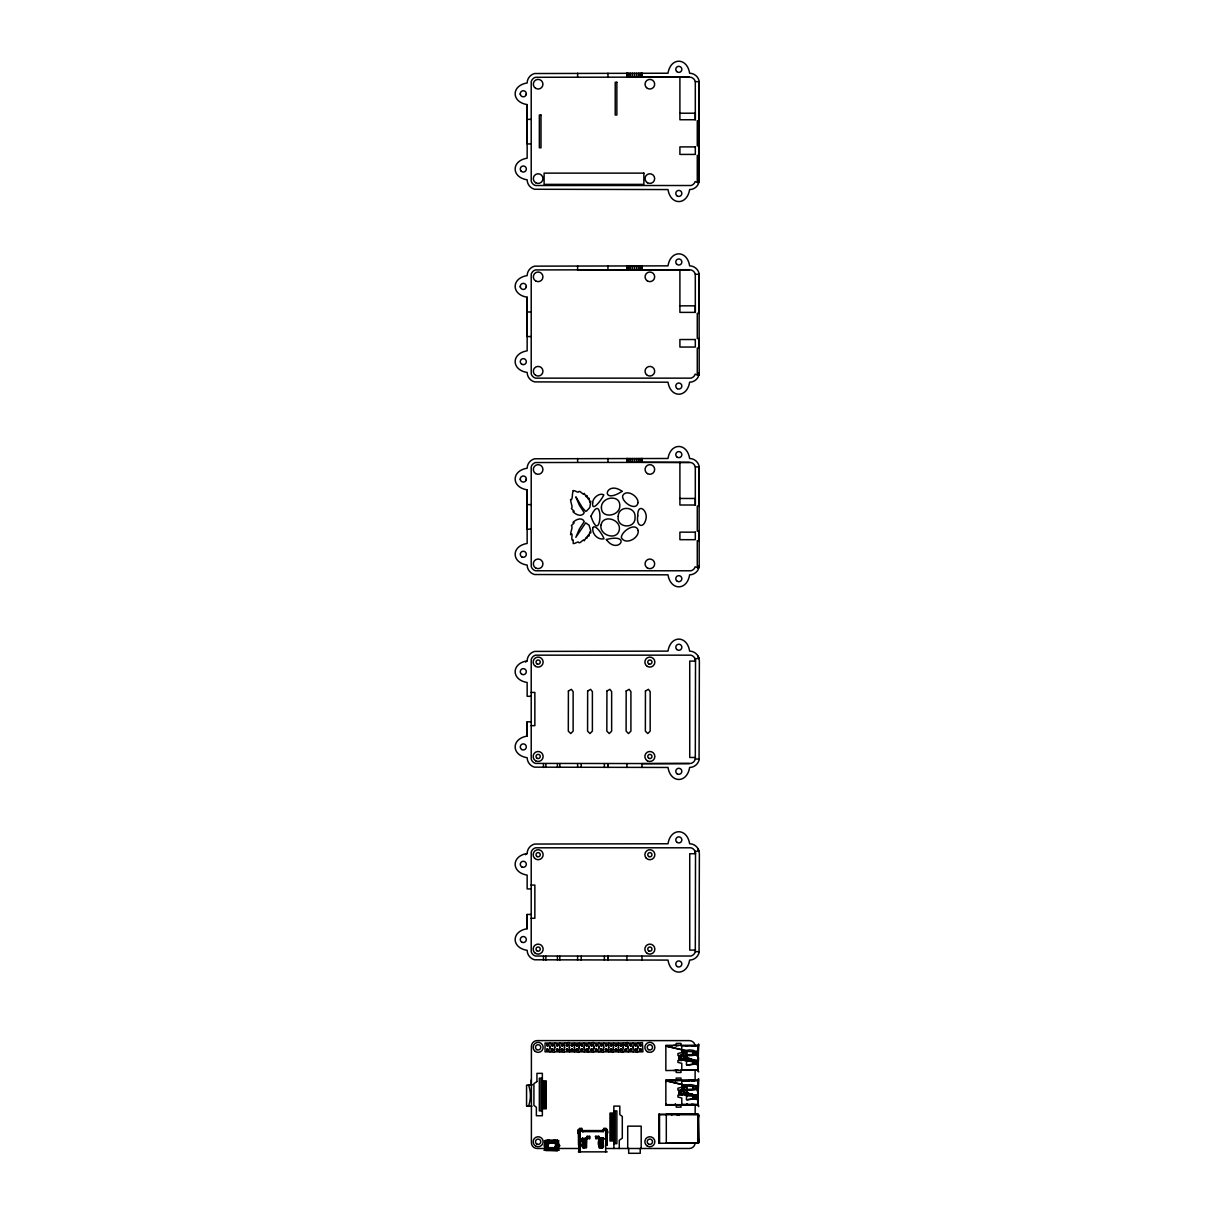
<?xml version="1.0" encoding="UTF-8"?>
<svg xmlns="http://www.w3.org/2000/svg" width="1214" height="1214" viewBox="0 0 1214 1214"><rect width="100%" height="100%" fill="white"/><g stroke="black" fill="none" stroke-linecap="round" stroke-linejoin="round"><path stroke-width="1.5" d="M532.521 1084.77L526.557 1085.179L526.557 1105.908L528.469 1106.242A30.851 30.851 0 0 0 528.469 1084.77M698.05 848.738L699.37 853.488L699.067 952.671A10.046 10.046 0 0 1 691.95 959.788L689.628 960.092C687.094 976.086 670.538 976.086 668.004 960.092L534.57 959.788A10.046 10.046 0 0 1 527.468 952.671L527.149 950.35C511.17 947.815 511.17 931.275 527.149 928.725L527.149 914.446L531.004 914.446M698.05 656.106L699.37 660.856L699.067 760.04A10.046 10.046 0 0 1 691.95 767.157L689.628 767.46C687.094 783.455 670.538 783.455 668.004 767.46L534.57 767.157A10.046 10.046 0 0 1 527.468 760.04L527.149 757.718C511.17 755.184 511.17 738.643 527.149 736.094L527.149 721.814L531.004 721.814M527.149 489.849L527.149 543.462C511.17 546.012 511.17 562.552 527.149 565.087L527.468 567.424A10.046 10.046 0 0 0 534.57 574.526L668.004 574.829C670.538 590.823 687.094 590.823 689.628 574.829L691.95 574.526A10.046 10.046 0 0 0 698.05 569.836L699.203 566.346L699.067 465.903A10.046 10.046 0 0 0 691.95 458.786L689.628 458.482C687.094 442.488 670.538 442.488 668.004 458.482L534.57 458.786A10.046 10.046 0 0 0 527.468 465.903L527.149 468.225C511.17 470.759 511.17 487.3 527.149 489.849L527.149 529.183L531.004 529.183M527.149 297.218L527.149 350.831C511.17 353.38 511.17 369.921 527.149 372.455L527.468 374.792A10.046 10.046 0 0 0 534.57 381.894L668.004 382.198C670.538 398.192 687.094 398.192 689.628 382.198L691.95 381.894A10.046 10.046 0 0 0 698.05 377.205L699.203 373.73L699.067 273.271A10.046 10.046 0 0 0 691.95 266.154L689.628 265.851C687.094 249.856 670.538 249.856 668.004 265.851L534.57 266.154A10.046 10.046 0 0 0 527.468 273.271L527.149 275.593C511.17 278.127 511.17 294.683 527.149 297.218L527.149 336.551L531.004 336.551M527.149 104.586L527.149 158.199C511.17 160.749 511.17 177.29 527.149 179.824L527.468 182.161A10.046 10.046 0 0 0 534.57 189.263L668.004 189.566C670.538 205.561 687.094 205.561 689.628 189.566L691.95 189.263A10.046 10.046 0 0 0 698.05 184.574L699.203 181.098L699.067 80.64A10.046 10.046 0 0 0 691.95 73.523L689.628 73.219C687.094 57.24 670.538 57.225 668.004 73.219L534.57 73.523A10.046 10.046 0 0 0 527.468 80.64L527.149 82.962C511.17 85.496 511.17 102.052 527.149 104.586L527.149 143.92L531.004 143.92M547.195 1142.647C553.205 1141.995 555.815 1140.174 555.542 1145.014L555.117 1147.458M558.865 1144.347L558.243 1140.72L558.288 1144.574M579.412 1138.368L579.412 1136.441L579.564 1151.858L579.306 1129.612L579.67 1151.858L579.882 1136.441M600.353 1147.427C594.344 1143.467 603.616 1129.46 600.884 1146.092C604.724 1144.104 601.871 1127.988 603.495 1146.744M626.788 960.092L627.001 956.237M626.788 767.46L627.001 763.606M642.115 960.092L641.887 956.237M642.115 767.46L641.887 763.606M679.901 462.337L679.901 505.009L695.303 505.009L695.303 466.904A6.161 6.161 0 0 0 690.948 462.534L641.857 462.306L641.857 458.482M679.901 269.705L679.901 312.377L695.303 312.377L695.303 274.273A6.161 6.161 0 0 0 690.948 269.918L577.621 269.705L577.621 265.851M679.901 77.074L679.901 119.746L695.303 119.746L695.303 81.641A6.161 6.161 0 0 0 690.948 77.286L641.857 77.059L641.857 73.219M699.067 182.161L699.203 81.641L695.303 81.641M548.197 1147.503L547.074 1142.647L545.481 1140.72L546.558 1148.55L555.056 1147.655L556.543 1148.626L557.302 1147.442L556.892 1148.186M557.423 1140.143L558.273 1143.027L552.431 1142.844L553.963 1142.101M558.273 1142.01L558.273 1140.72L556.983 1140.72M557.226 1141.737L558.167 1140.765L558.167 1143.027L558.288 1140.72L558.288 1142.526M603.388 1131.433L603.57 1129.612L603.722 1130.568L581.809 1130.568C582.538 1127.487 581.187 1134.043 584.162 1131.63L603.191 1131.63L603.388 1129.612L607.243 1129.612L607.243 1145.06L606.378 1145.136M659.46 1114.179L659.414 1143.3L659.308 1114.179M686.896 1058.426L696.138 1060.839L686.987 1057.485L683.968 1057.849L696.29 1060.854L696.866 1063.919L686.593 1065.133L693.847 1064.041L693.422 1061.461M693.422 1051.84L693.422 1054.435M686.896 1093.101L686.896 1092.145L683.952 1092.57L696.29 1095.529L696.866 1098.594L686.593 1099.808L693.847 1098.716L693.892 1096.166L693.209 1098.746C697.322 1100.886 695.592 1092.888 695.713 1098.609M693.315 1086.5L694.165 1086.545L693.3 1086.5L693.27 1089.11L693.209 1086.5L693.209 1089.11L694.256 1089.049M698.111 1143.118L666.304 1142.996L698.46 1143.148L698.247 1114.209L698.596 1142.86L697.853 1134.802M697.989 1057.91L698.004 1049.761L698.004 1066.135L698.596 1057.91M698.004 1100.81L698.596 1078.639L698.02 1079.929M603.404 1130.568L603.692 1129.612L603.555 1130.568M695.713 1054.313C695.592 1048.577 697.322 1056.59 693.209 1054.435L693.209 1051.825L693.27 1054.435L686.517 1054.845L687.276 1057.728L686.699 1055.527L679.294 1056.787L679.142 1058.942L686.729 1061.127L696.001 1061.597L696.001 1063.919L693.209 1064.071L693.68 1061.476M693.361 1061.461L693.27 1064.071L694.256 1064.01M693.315 1096.136C695.546 1095.954 691.024 1096.303 693.27 1098.746L694.256 1098.685M697.989 1053.843L698.02 1049.761M697.989 1088.503L698.02 1084.436M550.853 1142.723L551.277 1141.888L556.513 1142.283M686.775 1085.407L686.729 1089.444L679.294 1091.462L679.157 1093.677L686.729 1095.802L696.001 1096.272M698.004 1070.581L698.596 1071.932L698.065 1070.004L665.849 1070.566L665.849 1045.33L698.596 1045.254M698.596 1079.929L665.849 1080.005L665.849 1105.241L698.445 1104.907L698.596 1106.607L698.004 1104.664L681.782 1104.664L681.782 1098.017L677.928 1097.046L677.928 1095.134L681.782 1095.134L683.998 1092.797M550.868 1142.222L552.431 1142.556M698.596 1142.374L698.596 1115.044L697.853 1122.677M607.243 1136.258L606.272 1133.846L607.243 1133.77C609.58 1131.524 605.073 1128.838 607.243 1129.733L606.272 1129.794L607.243 1129.779M557.727 1141.782L557.605 1140.72L558.152 1144.165L557.803 1140.72L556.892 1147.367M607.137 1129.506L606.181 1130.113L607.137 1129.506L607.137 1133.709L606.272 1133.77L607.137 1133.724M697.944 1057.91L698.596 1043.964L697.944 1070.566M607.137 1133.072L607.228 1130.386L607.137 1133.648L606.272 1133.633L607.243 1133.572L606.272 1133.527M556.695 1141.6L556.725 1140.72L556.695 1141.661M578.441 1133.497L578.441 1129.506L582.204 1129.612M584.814 1144.559L584.89 1143.664L583.357 1143.664L583.555 1146.092L584.708 1146.092C585.512 1146.274 584.359 1141.721 583.464 1144.923L584.814 1144.559L583.433 1144.635M602.159 1144.559L602.22 1143.664L600.702 1143.664C601.067 1148.656 600.581 1142.086 600.793 1144.923C601.856 1145.363 601.006 1141.615 602.038 1146.092L602.569 1139.066M686.365 1089.777C668.489 1096.242 688.657 1085.953 687.276 1092.403L686.654 1089.459L696.001 1088.973L696.001 1086.651L695.713 1088.988M602.205 1143.846L600.718 1143.846M666.304 1114.634L698.551 1114.68L697.929 1115.772M695.243 1069.989L691.57 1070.126M687.261 1103.966C683.664 1105.165 702.527 1105.286 691.616 1104.224M554.495 1148.156L556.892 1147.852M698.429 1117.259L698.596 1114.68M603.267 1131.615L603.419 1129.688M555.147 1142.071L555.344 1140.143M545.435 1149.779L557.803 1150.371M584.89 1143.664L584.784 1144.923L585.77 1138.277L586.195 1146.456L585.224 1147.427M585.224 1139.066L584.845 1144.286M602.129 1144.923L600.793 1144.923L600.702 1143.664M583.691 1146.562L584.556 1146.835L583.691 1147.867L582.052 1146.562L582.477 1138.277L583.388 1144.104L584.875 1143.77L583.388 1144.013M599.382 1146.456L599.397 1138.717L600.262 1138.474M545.617 1143.027L545.678 1140.72L546.528 1140.978M679.294 1059.109L680.872 1058.714L680.872 1057.182L679.339 1056.787L686.775 1050.732M679.294 1093.768L679.157 1091.735L680.872 1091.856L680.872 1093.389L679.157 1093.677M698.596 1140.219L697.929 1141.706M582.052 1138.762L586.195 1138.762L581.309 1138.702M551.308 1150.144L557.636 1150.113M556.255 1144.772C567.302 1146.198 548.986 1146.911 558.865 1147.078L558.288 1144.195L558.865 1146.927M697.944 1105.241L698.445 1080.339M526.239 94.555A3.035 3.035 0 0 0 522.521 90.838A3.035 3.035 0 0 0 521.155 95.921A3.035 3.035 0 0 0 526.239 94.555L526.33 93.766M526.239 287.187A3.035 3.035 0 0 0 522.521 283.469A3.035 3.035 0 0 0 521.155 288.553A3.035 3.035 0 0 0 526.239 287.187L526.33 286.398M526.239 479.818A3.035 3.035 0 0 0 522.521 476.1A3.035 3.035 0 0 0 521.155 481.184A3.035 3.035 0 0 0 526.239 479.818L526.33 479.029M531.004 696.29L527.149 696.29L527.149 682.48C511.17 679.931 511.17 663.39 527.149 660.856L527.468 658.534A10.046 10.046 0 0 1 534.57 651.417L668.004 651.114C670.538 635.119 687.094 635.119 689.628 651.114L691.95 651.417A10.046 10.046 0 0 1 699.067 658.534M531.004 888.921L527.149 888.921L527.149 875.112C511.17 872.562 511.17 856.022 527.149 853.488L527.468 851.151A10.046 10.046 0 0 1 534.57 844.049L668.004 843.745C670.538 827.751 687.094 827.751 689.628 843.745L691.95 844.049A10.046 10.046 0 0 1 699.067 851.151M699.067 374.792L699.203 373.244L697.276 373.244L697.276 348.008L699.203 348.008L699.203 338.569L697.276 338.569L697.276 313.333L699.203 313.333L699.203 274.273L695.303 274.273M699.067 567.424L699.203 565.876L697.276 565.876L697.276 540.64L699.203 540.64L699.203 531.201L697.276 531.201L697.276 505.965L699.203 505.965L699.203 466.904L695.303 466.904M642.115 763.652L690.948 763.409A6.161 6.161 0 0 0 695.303 759.038L695.516 661.099L694.696 658.049M695.516 950.107L689.734 950.107L689.734 853.73L695.516 853.73L695.303 852.167A6.161 6.161 0 0 0 690.948 847.797L535.571 847.797A6.161 6.161 0 0 0 531.216 852.167L531.216 951.67A6.161 6.161 0 0 0 535.571 956.025L690.948 956.025A6.161 6.161 0 0 0 695.303 951.67L695.516 853.73L694.696 850.68M553.963 1140.143L553.963 1142.647L552.431 1141.873L552.431 1142.981C534.13 1142.541 554.51 1142.799 547.817 1140.72C548.015 1140.826 549.107 1140.705 547.286 1142.071L549.305 1142.101L547.514 1142.071M545.951 1147.746L547.074 1140.72M686.38 1064.663L686.775 1060.353M686.38 1099.338L686.775 1095.028M559.32 1150.159L543.948 1150.159L544.995 1149.779M557.803 1140.72L556.209 1142.071L554.707 1142.025L555.875 1142.071L554.98 1141.297M557.226 1142.01L557.469 1140.932M546.391 1148.398L548.167 1147.761M556.209 1142.647L555.542 1145.014L556.892 1145.014L556.209 1140.72M585.269 1138.58L586.817 1138.368L586.483 1147.867M602.918 1138.292C607.41 1139.87 590.672 1137.548 604.269 1138.702M545.981 1147.442L545.617 1140.887L547.074 1142.071M684.438 1057.47L681.782 1060.459L677.928 1060.459L677.928 1062.387L681.782 1063.343L681.782 1069.959M548.091 1045.558L547.423 1044.116L546.922 1045.558L548.091 1045.558L548.091 1044.404L546.922 1044.404L546.922 1045.558L548.091 1045.558L546.922 1045.558M548.091 1050.459L547.423 1049.017L546.922 1050.459C550.139 1050.869 545.784 1047.348 547.089 1050.641L548.349 1049.7L546.922 1049.306L546.922 1050.459L548.091 1050.459L548.091 1049.306M552.977 1045.558L552.309 1044.116L551.824 1045.558L552.977 1045.558L552.977 1044.404L551.824 1044.404L551.824 1045.558L552.977 1045.558L551.824 1045.558M552.977 1050.459L552.309 1049.017L551.824 1050.459C555.177 1050.945 550.761 1047.257 551.991 1050.641L552.977 1049.306L551.824 1049.306L551.824 1050.459L552.78 1050.262M557.863 1045.558L557.211 1044.116L556.71 1045.558L557.863 1045.558L557.863 1044.404L556.71 1044.404L556.71 1045.558L557.863 1045.558L556.71 1045.558M557.863 1050.459L557.696 1049.108L556.437 1049.7L557.378 1050.732L557.863 1049.306L556.437 1049.791L557.545 1050.702L558.137 1049.7L556.71 1049.306L556.71 1050.459L557.863 1050.459L557.954 1049.321M562.765 1045.558L562.097 1044.116L561.612 1045.558L562.765 1045.558L562.765 1044.404L561.612 1044.404L561.612 1045.558L562.765 1045.558L561.612 1045.558M567.651 1045.558L566.984 1044.116L566.498 1045.558L567.651 1045.558L567.651 1044.404L566.498 1044.404L566.498 1045.558L567.651 1045.558L566.498 1045.558M567.651 1050.459L567.742 1049.321L566.468 1049.26L567.166 1050.732L567.651 1049.306L566.498 1049.306L566.665 1050.641L567.924 1049.7L566.498 1049.306L566.498 1050.459L567.469 1050.262M572.553 1045.558L571.885 1044.116L571.399 1045.558L572.553 1045.558L572.553 1044.404L571.399 1044.404L571.399 1045.558L572.553 1045.558L571.399 1045.558M572.553 1050.459L571.885 1049.017L571.399 1050.459C574.601 1050.869 570.261 1047.348 571.551 1050.641L572.826 1049.7L571.399 1049.306L571.399 1050.459L572.553 1050.459L572.553 1049.306M577.439 1045.558L576.771 1044.116L576.286 1045.558L577.439 1045.558L577.439 1044.404L576.286 1044.404L576.286 1045.558L577.439 1045.558L576.286 1045.558M577.439 1050.459L576.771 1049.017L576.286 1050.459C579.639 1050.945 575.224 1047.257 576.453 1050.641L577.439 1049.306L576.286 1049.306L576.286 1050.459L577.439 1050.459L577.439 1049.306M582.341 1045.558L581.673 1044.116L581.172 1045.558L582.341 1045.558L582.341 1044.404L581.172 1044.404L581.172 1045.558L582.341 1045.558L581.172 1045.558M582.341 1050.459L582.417 1049.321L581.142 1049.26L581.84 1050.732L582.341 1049.306L581.172 1049.306L581.339 1050.641L582.599 1049.7L581.172 1049.306L581.172 1050.459L582.143 1050.262M587.227 1045.558L586.559 1044.116L586.074 1045.558L587.227 1045.558L587.227 1044.404L586.074 1044.404L586.074 1045.558L587.227 1045.558L586.074 1045.558M587.227 1050.459L587.06 1049.108L585.801 1049.7L586.741 1050.732L587.227 1049.306L585.785 1049.791L586.893 1050.702L587.5 1049.7L586.074 1049.306L586.074 1050.459L587.227 1050.459L587.318 1049.321M592.113 1045.558L591.461 1044.116L590.96 1045.558L592.113 1045.558L592.113 1044.404L590.96 1044.404L590.96 1045.558L592.113 1045.558L590.96 1045.558M592.113 1050.459L591.946 1049.108L590.687 1049.7L591.628 1050.732L592.113 1049.306L590.672 1049.791L591.795 1050.702L592.386 1049.7L590.96 1049.306L590.96 1050.459L592.113 1050.459L592.204 1049.321M597.015 1045.558L596.347 1044.116L595.862 1045.558L597.015 1045.558L597.015 1044.404L595.862 1044.404L595.862 1045.558L597.015 1045.558L595.862 1045.558M597.015 1050.459L596.347 1049.017L595.862 1050.459C599.063 1050.869 594.723 1047.348 596.028 1050.641L597.288 1049.7L595.862 1049.306L595.862 1050.459L596.818 1050.262M601.901 1045.558L601.234 1044.116L600.748 1045.558L601.901 1045.558L601.901 1044.404L600.748 1044.404L600.748 1045.558L601.901 1045.558L600.748 1045.558M601.901 1050.459L601.234 1049.017L600.748 1050.459C604.102 1050.945 599.686 1047.257 600.915 1050.641L601.901 1049.306L600.748 1049.306L600.748 1050.459L601.901 1050.459L601.901 1049.306M606.803 1045.558L606.135 1044.116L605.649 1045.558L606.803 1045.558L606.803 1044.404L605.649 1044.404L605.649 1045.558L606.803 1045.558L605.649 1045.558M606.803 1050.459L606.636 1049.108L605.376 1049.7L606.302 1050.732L606.803 1049.306L605.361 1049.791L606.469 1050.702L607.061 1049.7L605.649 1049.306L605.649 1050.459L606.803 1050.459L606.894 1049.321M611.689 1045.558L611.021 1044.116L610.536 1045.558L611.689 1045.558L611.689 1044.404L610.536 1044.404L610.536 1045.558L611.689 1045.558L610.536 1045.558M611.689 1050.459L611.78 1049.321L610.49 1049.26L611.203 1050.732L611.689 1049.306L610.536 1049.306L610.703 1050.641L611.962 1049.7L610.536 1049.306L610.536 1050.459L611.492 1050.262M616.591 1045.558L615.923 1044.116L615.422 1045.558L616.591 1045.558L616.591 1044.404L615.422 1044.404L615.422 1045.558L616.591 1045.558L615.422 1045.558M616.591 1050.459L616.409 1049.108L615.149 1049.7L616.09 1050.732L616.591 1049.306L615.149 1049.791L616.257 1050.702L616.849 1049.7L615.422 1049.306L615.422 1050.459L616.591 1050.459L616.666 1049.321M621.477 1045.558L620.809 1044.116L620.324 1045.558L621.477 1045.558L621.477 1044.404L620.324 1044.404L620.324 1045.558L621.477 1045.558L620.324 1045.558M621.477 1050.459L620.809 1049.017L620.324 1050.459C623.526 1050.869 619.186 1047.348 620.491 1050.641L621.75 1049.7L620.324 1049.306L620.324 1050.459L621.477 1050.459L621.477 1049.306M626.363 1045.558L625.696 1044.116L625.21 1045.558L626.363 1045.558L626.363 1044.404L625.21 1044.404L625.21 1045.558L626.363 1045.558L625.21 1045.558M626.363 1050.459L625.696 1049.017L625.21 1050.459C628.564 1050.945 624.148 1047.257 625.377 1050.641L626.363 1049.306L625.21 1049.306L625.21 1050.459L626.181 1050.262M631.265 1045.558L630.597 1044.116L630.112 1045.558L631.265 1045.558L631.265 1044.404L630.112 1044.404L630.112 1045.558L631.265 1045.558L630.112 1045.558M631.265 1050.459L631.098 1049.108L629.838 1049.7L630.764 1050.732L631.265 1049.306L629.823 1049.791L630.931 1050.702L631.538 1049.7L630.112 1049.306L630.112 1050.459L631.265 1050.459L631.356 1049.321M636.151 1045.558L635.483 1044.116L634.998 1045.558L636.151 1045.558L636.151 1044.404L634.998 1044.404L634.998 1045.558L636.151 1045.558L634.998 1045.558M636.151 1050.459L635.984 1049.108L634.725 1049.7L635.666 1050.732L636.151 1049.306L634.71 1049.791L635.832 1050.702L636.424 1049.7L634.998 1049.306L634.998 1050.459L636.151 1050.459L636.242 1049.321M641.053 1045.558L640.385 1044.116L639.899 1045.558L641.053 1045.558L641.053 1044.404L639.899 1044.404L639.899 1045.558L641.053 1045.558L639.899 1045.558M641.053 1050.459L641.144 1049.321L639.854 1049.26L640.552 1050.732L641.053 1049.306L639.899 1049.306L640.051 1050.641L641.311 1049.7L639.899 1049.306L639.899 1050.459L640.855 1050.262M561.779 1049.108L561.338 1050.049C565.299 1050.671 559.335 1048.501 562.765 1050.459L562.355 1049.033M599.139 1138.368L595.679 1138.656L595.679 1136.35M677.594 1114.649L677.275 1115.408L677.989 1114.27L679.309 1115.408M582.083 1138.611L582.841 1138.383M603.419 1146.911L601.886 1147.822L601.886 1138.762M686.168 1045.982L687.549 1046.104M687.261 1081.279C683.755 1080.202 702.542 1079.914 691.616 1081.021M678.171 1070.08L677.23 1070.171M546.042 1140.932L545.056 1140.75C542.491 1144.787 553.296 1143.451 549.866 1142.374L547.742 1145.014L548.045 1147.382L547.742 1145.014L546.391 1145.014M684.438 1092.145L681.782 1095.134L681.782 1090.126L677.928 1090.126L677.928 1088.199L681.782 1087.228C691.783 1079.686 708.369 1091.249 686.775 1090.218L687.185 1092.281L686.396 1089.99L679.279 1091.841M678.793 1142.966L677.791 1142.966M586.058 1138.413L586.817 1138.656L586.817 1136.35L589.898 1136.35L589.898 1138.656L586.438 1138.368M666.304 1114.361L698.111 1114.3L658.959 1114.179L658.959 1143.3L698.596 1142.799M599.246 1138.474L604.208 1138.762M557.863 1142.283L558.045 1141.008M555.162 1140.857L554.995 1141.19M683.998 1058.138L681.782 1060.459L681.782 1055.452L677.928 1055.452L677.928 1053.524L681.782 1052.553C691.783 1044.996 708.369 1056.59 686.775 1055.543L687.185 1057.606L686.396 1055.315L679.294 1056.787L686.729 1054.769L686.38 1051.021L681.782 1052.553L681.782 1045.937L697.913 1046.104L697.913 1069.792L681.782 1069.868M599.094 1147.867L599.974 1146.835L599.094 1146.942M548.091 1044.404L547.893 1045.375M549.957 1043.023L554.844 1043.023L554.358 1052.326L549.957 1051.84L549.957 1043.023L545.056 1043.023L545.056 1051.84L549.957 1051.84M549.957 1046.954L549.957 1047.91M546.922 1050.459L546.922 1049.306M554.844 1043.023L559.745 1043.023L559.745 1051.84L564.146 1052.326L564.631 1043.023L569.047 1042.538L569.518 1051.84L564.631 1051.84M552.977 1049.306L551.824 1049.306M557.863 1044.404L557.681 1045.375M554.844 1047.91L554.844 1046.954M559.745 1043.023L564.631 1043.023M559.745 1046.954L559.745 1047.91M556.71 1050.459L556.71 1049.306M562.765 1044.404L562.568 1045.375M559.745 1051.84L554.844 1051.84M564.631 1046.954L564.631 1047.91M562.765 1049.306C560.215 1048.395 564.996 1050.641 561.612 1050.459L562.097 1049.017L561.323 1049.791L562.431 1050.702M569.518 1043.023L574.419 1043.023L574.419 1051.84L578.835 1052.326L579.306 1043.023L574.419 1043.023M567.742 1049.321L566.498 1049.306M572.553 1044.404L572.355 1045.375M569.518 1047.91L569.518 1046.954M574.419 1046.954L574.419 1047.91M571.399 1050.459L571.399 1049.306M577.439 1044.404L577.242 1045.375M579.306 1043.023L584.207 1043.023L584.207 1051.84L588.608 1052.326L589.094 1043.023L584.207 1043.023M574.419 1051.84L569.518 1051.84M576.286 1050.459L576.286 1049.306M579.306 1047.91L579.306 1046.954M584.207 1046.954L584.207 1047.91M581.172 1050.459L581.172 1049.306M582.417 1049.321L581.369 1049.488M587.227 1044.404L587.03 1045.375M589.094 1043.023L593.509 1042.538L593.995 1047.91L593.509 1052.326L589.094 1051.84M584.207 1051.84L579.306 1051.84M586.074 1050.459L586.074 1049.306M592.113 1044.404L591.931 1045.375M589.094 1047.91L589.094 1046.954M593.995 1043.023L598.881 1043.023L598.881 1051.84L603.297 1052.326L603.768 1043.023L598.881 1043.023M590.96 1050.459L590.96 1049.306M593.995 1047.91L593.995 1046.954M598.881 1046.954L598.881 1047.91M595.862 1050.459L595.862 1049.306M597.015 1049.306L596.044 1049.488M601.901 1044.404L601.719 1045.375M603.768 1043.023L608.669 1043.023L608.669 1051.84L613.085 1052.326L613.556 1043.023L608.669 1043.023M598.881 1051.84L593.995 1051.84M600.748 1050.459L600.748 1049.306M606.803 1044.404L606.605 1045.375M603.768 1047.91L603.768 1046.954M608.669 1046.954L608.669 1047.91M605.649 1050.459L605.649 1049.306M613.556 1043.023L618.457 1043.023L618.457 1051.84L622.858 1052.326L623.343 1043.023L627.759 1042.538L628.245 1051.84L623.343 1051.84M608.669 1051.84L603.768 1051.84M610.536 1050.459L610.536 1049.306M611.78 1049.321L610.733 1049.488M616.591 1044.404L616.393 1045.375M613.556 1047.91L613.556 1046.954M618.457 1043.023L623.343 1043.023M618.457 1046.954L618.457 1047.91M615.422 1050.459L615.422 1049.306M621.477 1044.404L621.28 1045.375M618.457 1051.84L613.556 1051.84M623.343 1046.954L623.343 1047.91M628.245 1043.023L633.131 1043.023L633.131 1051.84L637.547 1052.326L638.018 1043.023L642.434 1042.538L642.919 1051.84L638.018 1051.84M625.21 1050.459L625.21 1049.306M626.363 1049.306L625.407 1049.488M631.265 1044.404L631.068 1045.375M628.245 1047.91L628.245 1046.954M633.131 1043.023L638.018 1043.023M633.131 1046.954L633.131 1047.91M630.112 1050.459L630.112 1049.306M636.151 1044.404L635.969 1045.375M633.131 1051.84L628.245 1051.84M638.018 1046.954L638.018 1047.91M639.899 1050.459L639.899 1049.306M641.053 1049.306L640.082 1049.488M686.623 1095.043L684.393 1093.101L686.547 1095.089L696.214 1095.514L686.987 1093.086M686.38 1089.929L679.294 1091.462L686.365 1085.756L679.294 1091.462L686.547 1090.157L679.294 1091.462L686.426 1085.984L696.001 1086.651M686.426 1051.309L679.294 1056.787L686.487 1055.436L679.294 1056.787L686.365 1051.172M525.541 662.085L527.149 660.856M525.541 854.717L527.149 853.488M686.38 1055.254L679.294 1056.787L686.456 1051.37L696.001 1051.977M679.294 1091.462L686.456 1086.044M678.171 1045.815L673.74 1045.33M678.171 1080.49L673.74 1080.005M686.441 1050.884L665.849 1046.104L686.623 1050.747M686.654 1061.112L684.393 1058.426L686.396 1060.581C679.961 1055.755 694.044 1064.815 696.138 1060.839L687.109 1058.35M585.512 1147.382L582.857 1147.397M601.021 1146.881L601.886 1146.942L601.021 1146.562M686.38 1085.695L681.782 1087.228L681.782 1080.581M603.388 1130.78L582.204 1130.78M679.294 1056.787L686.365 1055.103M552.537 1142.951L553.963 1142.647L551.945 1141.873M553.963 1142.526L552.431 1142.844L554.145 1142.905M545.481 1140.72L546.634 1141.782M554.707 1142.025L555.769 1142.071M673.74 1070.566L676.972 1070.111M673.74 1105.241L678.171 1104.755L677.412 1104.801M693.831 1064.041L693.877 1061.491M693.68 1086.53L693.3 1089.11L694.089 1089.064M693.831 1098.716L693.68 1096.151M579.124 1129.627L579.473 1151.858L579.321 1129.612L578.35 1129.627L578.517 1145.136M691.57 1045.77L695.243 1045.907M544.509 1144.772L544.509 1146.502M694.256 1054.389L693.3 1054.435L693.361 1051.84M686.168 1104.588L687.549 1104.467M599.458 1138.762L602.66 1138.474L600.004 1138.292M582.917 1147.579L583.691 1147.488M601.886 1147.761L603.191 1146.077L603.191 1138.762M693.209 1054.435L696.001 1054.298M693.209 1064.071L696.001 1063.919M693.209 1089.11L696.001 1088.973M693.209 1098.746L696.001 1098.594M606.272 1131.494L607.243 1131.509M546.072 1147.837L547.529 1148.323M547.165 1142.981L550.306 1142.86M544.995 1140.72L545.01 1143.027L544.949 1140.72L546.057 1141.767M606.272 1137.472L607.243 1137.442M606.272 1136.532L607.243 1136.547L606.272 1136.486M601.886 1147.488L602.751 1147.321L599.974 1147.412M607.137 1133.436L606.272 1133.269M583.691 1147.7L583.691 1142.45M548.227 1147.64L555.086 1147.716M666.304 1142.905L698.111 1142.799M697.367 182.54L698.9 182.54L695.136 181.569L694.696 182.631A6.161 6.161 0 0 1 690.948 185.514L535.571 185.514A6.161 6.161 0 0 1 531.216 181.144L531.216 81.641A6.161 6.161 0 0 1 535.571 77.286L689.37 77.074M697.367 375.172L698.9 375.156L695.136 374.2L694.696 375.263A6.161 6.161 0 0 1 690.948 378.146L535.571 378.146A6.161 6.161 0 0 1 531.216 373.775L531.216 274.273A6.161 6.161 0 0 1 535.571 269.918L689.37 269.705M697.367 567.803L698.9 567.788L695.136 566.832L694.696 567.894A6.161 6.161 0 0 1 690.948 570.777L535.571 570.777A6.161 6.161 0 0 1 531.216 566.407L531.216 466.904A6.161 6.161 0 0 1 535.571 462.534L689.37 462.337M679.901 113.206L695.303 113.206L695.303 119.746M527.149 119.351L531.004 119.351M699.203 120.702L697.276 120.702L697.276 145.938L699.203 145.938M699.203 155.377L697.276 155.377L697.276 180.613L699.203 180.613M679.901 305.837L695.303 305.837L695.303 312.377M527.149 311.983L531.004 311.983M679.901 498.468L695.303 498.468L695.303 505.009M527.149 504.614L531.004 504.614M698.9 658.14L695.136 659.111M531.004 692.435L534.858 692.435L534.858 725.653L531.004 725.653M695.516 757.475L689.734 757.475L689.734 661.099L695.516 661.099L695.303 659.597A6.161 6.161 0 0 0 690.948 655.165L535.571 655.165A6.161 6.161 0 0 0 531.216 659.536L531.216 759.038A6.161 6.161 0 0 0 535.571 763.409L689.37 763.606M695.303 759.038L699.188 759.038M698.9 850.771L695.136 851.742M531.004 885.067L534.858 885.067L534.858 918.285L531.004 918.285M695.303 951.67L699.188 951.67M669.339 1045.815L670.432 1045.815M671.676 1045.815L672.753 1045.815M547.119 1049.488L547.893 1049.488M556.907 1049.488L557.681 1049.488M571.582 1049.488L572.355 1049.488M576.483 1049.488L577.242 1049.488M586.271 1049.488L587.03 1049.488M591.157 1049.488L591.931 1049.488M600.945 1049.488L601.719 1049.488M605.832 1049.488L606.605 1049.488M615.619 1049.488L616.393 1049.488M621.28 1049.488L620.324 1049.306M630.294 1049.488L631.068 1049.488M635.969 1049.488L634.998 1049.306M693.877 1051.87L693.68 1051.855M542.355 1078.169L539.35 1078.169L539.35 1110.916L542.355 1110.916M542.355 1079.322L541.004 1079.322L541.004 1110.142L542.355 1110.142M669.43 1080.49L670.28 1080.49M672.753 1080.49L671.828 1080.581M666.228 1080.581L681.008 1080.581L681.008 1078.078L676.198 1078.078L676.198 1080.581M542.355 1080.855L546.209 1080.855L546.209 1081.826L542.355 1081.826M689.173 1080.87L681.782 1080.87L697.913 1080.779L697.913 1104.467L681.782 1104.467M542.355 1082.782L546.209 1082.782L546.209 1083.753L542.355 1083.753M542.355 1084.709L546.209 1084.709L546.209 1085.68L542.355 1085.68M542.355 1086.636L546.209 1086.636L546.209 1087.607L542.355 1087.607M542.355 1088.563L546.209 1088.563L546.209 1089.535L542.355 1089.535M542.355 1090.491L546.209 1090.491L546.209 1091.447L542.355 1091.447M542.355 1092.418L546.209 1092.418L546.209 1093.374L542.355 1093.374M542.355 1094.345L546.209 1094.345L546.209 1095.301L542.355 1095.301M542.355 1096.272L546.209 1096.272L546.209 1097.228L542.355 1097.228M542.355 1098.2L546.209 1098.2L546.209 1099.156L542.355 1099.156M542.355 1100.127L546.209 1100.127L546.209 1101.083L542.355 1101.083M542.355 1102.054L546.209 1102.054L546.209 1103.01L542.355 1103.01M542.355 1103.981L546.209 1103.981L546.209 1104.937L542.355 1104.937M666.228 1104.664L681.008 1104.664L681.008 1107.168L676.198 1107.168L676.198 1104.664M542.355 1105.908L546.209 1105.908L546.209 1106.864L542.355 1106.864M526.967 1106.227L531.96 1106.227M542.355 1107.821L546.209 1107.821L546.209 1108.792L542.355 1108.792M613.859 1110.916L616.864 1110.916L616.864 1143.664L613.859 1143.664M613.859 1111.705L615.21 1111.705L615.21 1142.526L613.859 1142.526M613.859 1113.056L610.005 1113.056L610.005 1114.012L613.859 1114.012M658.959 1114.771L666.304 1114.771M613.859 1114.983L610.005 1114.983L610.005 1115.939L613.859 1115.939M613.859 1116.91L610.005 1116.91L610.005 1117.866L613.859 1117.866M613.859 1118.838L610.005 1118.838L610.005 1119.794L613.859 1119.794M613.859 1120.75L610.005 1120.75L610.005 1121.721L613.859 1121.721M613.859 1122.677L610.005 1122.677L610.005 1123.648L613.859 1123.648M613.859 1124.604L610.005 1124.604L610.005 1125.575L613.859 1125.575M613.859 1126.531L610.005 1126.531L610.005 1127.503L613.859 1127.503M613.859 1128.459L610.005 1128.459L610.005 1129.43L613.859 1129.43M581.415 1129.035L579.412 1128.443L581.916 1128.443L581.916 1130.856M604.177 1129.035L606.181 1128.443L603.677 1128.443L603.677 1130.856M613.859 1130.386L610.005 1130.386L610.005 1131.357L613.859 1131.357M613.859 1132.313L610.005 1132.313L610.005 1133.284L613.859 1133.284M578.35 1133.072L578.35 1130.568M606.272 1133.072L607.137 1133.132M613.859 1134.24L610.005 1134.24L610.005 1135.211L613.859 1135.211M613.859 1136.167L610.005 1136.167L610.005 1137.123L613.859 1137.123M595.3 1136.441L599.139 1136.441M606.272 1136.85L607.243 1136.774M607.243 1137.488L606.272 1137.67L607.243 1137.791M613.859 1138.095L610.005 1138.095L610.005 1139.051L613.859 1139.051M582.143 1138.474L582.993 1138.611M580.747 1138.762L586.332 1138.474M582.386 1139.051L585.618 1139.051M599.974 1139.051L603.191 1139.051M557.378 1140.143L545.905 1140.143L545.905 1141.676M613.859 1140.022L610.005 1140.022L610.005 1140.978L613.859 1140.978M544.418 1140.72L558.865 1140.72M557.241 1140.902L558.137 1140.811L558.182 1142.753M580.656 1140.902L581.916 1140.902M606.378 1140.902L607.212 1140.902L606.272 1141.099M548.273 1141.13L547.939 1140.143M548.622 1141.297L547.817 1140.72M606.272 1141.919L607.243 1141.843M698.111 1143.193L666.304 1143.239L666.304 1114.179M544.433 1144.165L544.479 1147.093M557.393 1144.165L558.288 1144.195M606.272 1144.195L607.243 1144.119M606.272 1144.999L607.243 1144.923M580.656 1145.136L581.916 1145.136M583.524 1145.804L584.723 1145.804M599.094 1145.986L599.974 1145.986M600.854 1145.804L602.053 1145.804M599.094 1146.562L599.974 1146.562M585.618 1146.942L586.483 1146.942M584.556 1147.7L585.618 1147.761L585.618 1138.762M599.974 1147.64L601.021 1147.822L601.021 1138.762M544.691 1148.49L537.165 1148.49A5.782 5.782 0 0 1 531.398 1142.708L531.398 1046.392A5.782 5.782 0 0 1 537.165 1040.61L689.355 1040.61A5.782 5.782 0 0 1 695.121 1046.392M554.085 1148.49L578.501 1148.49M606.681 1148.49L689.355 1148.49A5.782 5.782 0 0 0 695.121 1142.708M557.818 1141.388L557.636 1150.569L545.541 1150.053L551.642 1150.022M578.365 1151.858L607.212 1151.858M545.147 1140.811L545.981 1140.826M696.001 1061.597L695.713 1063.934M585.315 1138.489L582.978 1138.58M686.168 1080.642L687.549 1080.779M600.095 1138.337L602.599 1138.58M550.928 1142.086L552.431 1142.359L549.305 1140.72L551.065 1141.964M556.209 1142.071L557.347 1142.86M679.279 1057.166L679.157 1059.003M686.654 1095.787L684.393 1093.101L686.487 1095.134M639.899 1044.404L640.082 1045.375M630.112 1044.404L630.294 1045.375M625.21 1044.404L625.407 1045.375M615.422 1044.404L615.619 1045.375M610.536 1044.404L610.733 1045.375M605.649 1044.404L605.832 1045.375M600.748 1044.404L600.945 1045.375M595.862 1044.404L596.044 1045.375M590.96 1044.404L591.157 1045.375M586.074 1044.404L586.271 1045.375M581.172 1044.404L581.369 1045.375M576.286 1044.404L576.483 1045.375M571.399 1044.404L571.582 1045.375M561.612 1044.404L561.794 1045.375M556.71 1044.404L556.907 1045.375M546.922 1044.404L547.119 1045.375M582.386 1146.077L583.054 1147.989L582.386 1138.762M557.666 1141.555L557.423 1140.72L558.137 1143.027M545.223 1140.902L545.238 1142.01M545.799 1140.887L546.057 1142.01M557.499 1150.599L545.86 1150.599L545.481 1149.779M520.275 93.766L520.366 94.555M520.275 286.398L520.366 287.187M520.275 479.029L520.366 479.818M583.448 1144.787L583.008 1139.051M583.357 1143.664L583.555 1146.092L583.388 1143.922M698.429 1140.219L698.596 1142.435M558.197 1140.72L558.243 1142.04M698.247 1142.799L698.156 1114.68L698.338 1142.799M697.989 1057.986L698.004 1066.135M698.141 1117.259L698.202 1140.219M696.957 1050.823L696.957 1056.165M696.957 1059.731L696.957 1065.073M696.957 1085.498L696.957 1090.84M696.957 1094.406L696.957 1099.747M695.212 1105.241L695.121 1114.376M695.121 1070.945L695.121 1080.384M681.069 1056.787L681.069 1059.109M681.069 1091.462L681.069 1093.784M681.008 1045.907L681.008 1043.403L676.198 1043.403L676.198 1045.907M681.008 1069.989L681.008 1072.493L676.198 1072.493L676.198 1069.989M675.348 1080.005L675.348 1081.553M675.348 1103.693L675.348 1105.241M671.691 1114.179L671.691 1115.408M666.228 1080.005L666.228 1081.553M666.228 1103.693L666.228 1105.241M659.081 1114.179L659.187 1143.3M642.115 73.219L642.115 77.028M642.115 265.851L642.115 269.66M642.115 458.482L642.115 462.291M641.857 265.851L641.857 269.69M641.083 73.219L641.083 77.059M641.083 265.851L641.083 269.69M641.083 458.482L641.083 462.306M641.189 1148.49L641.189 1126.152L627.714 1126.152L627.714 1148.49M640.233 1148.49L640.233 1153.3L628.67 1153.3L628.67 1148.49M639.869 73.219L639.869 77.059M639.869 265.851L639.869 269.69M639.869 458.482L639.869 462.306M638.291 73.219L638.291 77.059M638.291 265.851L638.291 269.69M638.291 458.482L638.291 462.306M636.439 73.219L636.439 77.059M636.439 265.851L636.439 269.69M636.439 458.482L636.439 462.306M634.452 73.219L634.452 77.059M634.452 265.851L634.452 269.69M634.452 458.482L634.452 462.306M632.464 73.219L632.464 77.059M632.464 265.851L632.464 269.69M632.464 458.482L632.464 462.306M630.612 73.219L630.612 77.059M630.612 265.851L630.612 269.69M630.612 458.482L630.612 462.306M629.034 73.219L629.034 77.059M629.034 265.851L629.034 269.69M629.034 458.482L629.034 462.306M627.805 73.219L627.805 77.059M627.805 265.851L627.805 269.69M627.805 458.482L627.805 462.306M627.046 73.219L627.046 77.059L626.788 73.219M627.046 265.851L627.046 269.69M627.046 458.482L627.046 462.306L626.788 458.482M626.788 265.851L626.788 269.69M619.277 1148.49L619.277 1140.28L622.296 1138.201L622.296 1116.425L619.823 1114.589L619.823 1106.106L613.859 1106.106L613.859 1148.49M607.956 73.219L607.956 77.059M607.956 265.851L607.956 269.69M607.956 458.482L607.956 462.306M605.695 1129.612L605.695 1151.858M604.375 763.606L604.375 767.46M604.375 956.237L604.375 960.092M604.177 1128.443L604.177 1129.506M599.974 1138.762L599.974 1147.867M598.76 1136.35L598.76 1138.656M598.183 1136.35L598.183 1138.656M596.256 1136.35L596.256 1138.656M589.321 1136.35L589.321 1138.656M587.394 1136.35L587.394 1138.656M584.556 1138.762L584.556 1147.867M581.415 1128.443L581.415 1129.506M581.202 763.606L581.202 767.46M581.202 956.237L581.202 960.092M579.882 1129.612L579.882 1151.858M579.609 1136.441L579.609 1151.858M579.412 1129.506L579.412 1151.858M577.621 73.219L577.621 77.074M577.621 458.482L577.621 462.337M577.621 763.606L577.621 767.46M577.621 956.237L577.621 960.092M562.568 1049.488C563.296 1050.884 561.065 1050.884 561.794 1049.488M559.806 763.606L559.806 767.46M559.806 956.237L559.806 960.092M557.423 763.606L557.423 767.46M557.423 956.237L557.423 960.092M554.495 1147.276L554.525 1149.097M550.853 1141.873L550.853 1142.981M549.381 1140.143L549.305 1142.647M545.86 763.606L545.86 767.46M545.86 956.237L545.86 960.092M543.477 763.606L543.477 767.46M543.477 956.237L543.477 960.092M531.216 1079.944L531.216 1084.77M527.149 721.814L527.149 736.094M527.149 914.446L527.149 928.725M607.956 956.268L607.956 960.092L607.956 956.237M607.956 763.636L607.956 767.46L607.956 763.606M695.303 532.157L695.303 539.684L679.901 539.684L679.901 532.157L695.303 532.157M695.303 339.525L695.303 347.052L679.901 347.052L679.901 339.525L695.303 339.525M695.303 146.894L695.303 154.421L679.901 154.421L679.901 146.894L695.303 146.894M686.471 1051.885L686.456 1054.905L686.471 1051.885M686.471 1086.56L686.456 1089.565L686.471 1086.56M586.741 538.06L588.304 534.995L588.942 536.102L589.822 531.914L590.732 532.946L590.702 530.548L589.078 525.252L585.664 522.839L575.831 537.332L579.412 528.909L584.238 521.565C581.992 516.678 575.603 519.531 572.978 522.49L574.176 522.946L571.445 525.541C573.069 527.589 570.853 530.184 570.565 534.721C573.843 530.7 570.11 542.005 573.114 539.881L573.236 543.568C575.74 543.781 578.289 540.625 578.866 542.688C580.171 543.978 584.177 537.559 584.177 540.837L586.408 537.225L586.741 538.06M573.236 490.623C571.885 493.415 572.887 501.17 570.565 499.485C570.853 504.007 573.069 506.602 571.445 508.651L574.176 511.246L572.978 511.701C575.603 514.66 581.992 517.528 584.238 512.627L579.412 505.297L575.831 496.86L582.401 507.71L585.664 511.352L586.544 511.064L589.837 507.482L590.732 501.245L589.822 502.277L588.942 498.104L588.304 499.197L586.741 495.418L586.408 496.966L584.177 493.354C584.177 496.632 580.171 490.213 578.866 491.503C578.289 493.567 575.74 490.41 573.236 490.623M638.018 502.642C636.531 511.807 621.689 502.55 622.63 495.813C625.954 488.665 638.367 495.722 638.018 502.642M637.745 515.798C635.817 526.724 644.239 529.547 646.197 517.817C646.971 509.41 637.502 502.854 637.745 515.798M590.975 516.193C601.598 548.091 604.132 488.165 590.975 516.193M638.245 530.609C639.034 538.728 624.861 545.511 621.325 537.392C621.796 530.958 635.954 521.732 638.245 530.609M592.811 527.65C591.795 533.887 597.743 540.169 603.98 538.819C603.009 535.268 595.163 523.416 592.811 527.65M601.416 507.164C600.824 519.182 619.701 516.405 619.808 505.995C620.4 494.007 601.507 496.723 601.416 507.164M618.23 516.269C616.166 528.394 635.893 529.501 635.043 517.194C635.969 506.177 618.427 505.13 618.23 516.269M600.976 525.222C599.246 535.526 617.395 541.08 619.337 529.699C621.052 519.41 602.933 513.841 600.976 525.222M592.629 503.036C591.673 513.461 602.569 498.21 603.798 494.872C599.716 492.323 592.523 497.816 592.629 503.036M622.114 491.351C599.488 505.859 605.513 479.333 622.114 491.351M568.395 691.024L568.304 731.132L570.717 733.544L573.129 731.132L573.129 691.646L571.339 689.324L568.395 691.024M587.652 691.024L587.576 731.132L589.974 733.544L592.386 731.132L592.386 691.646L590.596 689.324L587.652 691.024M606.924 691.024L606.833 731.132L609.246 733.544L611.644 731.132L611.644 691.646L609.868 689.324L606.924 691.024M626.181 691.024L626.105 731.132L628.503 733.544L630.916 731.132L630.916 691.646L629.125 689.324L626.181 691.024M645.438 691.024L645.362 731.132L647.775 733.544L650.173 731.132L650.173 691.646L648.397 689.324L645.438 691.024M606.378 539.532C617.896 555.663 632.737 532.627 606.378 539.532M603.191 1146.077L602.523 1148.004L603.191 1146.077M547.256 1044.146L547.666 1045.831L548.349 1045.148L547.256 1044.146M552.142 1044.146L552.567 1045.831L553.25 1045.148L552.142 1044.146M557.044 1044.146L557.454 1045.831L558.137 1045.148L557.044 1044.146M561.93 1044.146L562.355 1045.831L563.038 1045.148L561.93 1044.146M566.817 1044.146L567.242 1045.831L567.924 1045.148L566.817 1044.146M571.718 1044.146L572.143 1045.831L572.826 1045.148L571.718 1044.146M576.604 1044.146L577.029 1045.831L577.712 1045.148L576.604 1044.146M581.506 1044.146L581.916 1045.831L582.599 1045.148L581.506 1044.146M586.392 1044.146L586.817 1045.831L587.5 1045.148L586.392 1044.146M591.294 1044.146L591.704 1045.831L592.386 1045.148L591.294 1044.146M596.18 1044.146L596.605 1045.831L597.288 1045.148L596.18 1044.146M601.067 1044.146L601.491 1045.831L602.174 1045.148L601.067 1044.146M605.968 1044.146L606.393 1045.831L607.061 1045.148L605.968 1044.146M610.854 1044.146L611.279 1045.831L611.962 1045.148L610.854 1044.146M615.756 1044.146L616.166 1045.831L616.849 1045.148L615.756 1044.146M620.642 1044.146L621.067 1045.831L621.75 1045.148L620.642 1044.146M625.544 1044.146L625.954 1045.831L626.636 1045.148L625.544 1044.146M630.43 1044.146L630.855 1045.831L631.538 1045.148L630.43 1044.146M635.317 1044.146L635.741 1045.831L636.424 1045.148L635.317 1044.146M640.218 1044.146L640.643 1045.831L641.311 1045.148L640.218 1044.146M536.937 1081.568L533.917 1083.647L533.917 1105.408L536.376 1107.259L536.376 1115.742L542.355 1115.742L542.355 1073.358L536.937 1073.358L536.937 1081.568M553.963 1140.72L552.173 1141.934L553.963 1140.72M687.109 1093.025L696.138 1095.514L687.109 1093.025M687.078 1058.38L696.138 1060.839L687.078 1058.38M578.441 1133.709L578.38 1130.295L578.441 1133.679M584.556 1146.835L583.691 1146.942L584.556 1146.942M602.645 1147.655L602.645 1147.655M616.864 82.279L615.21 82.279L615.21 115.026L616.864 115.026L616.864 82.279M541.004 115.026L539.35 115.026L539.35 147.774L541.004 147.774L541.004 115.026M643.875 173.132L544.1 173.132L544.1 184.376L643.875 184.376L643.875 173.132M607.243 1131.099L606.272 1131.099L607.243 1131.19M686.487 1085.498L665.849 1080.779L686.441 1085.559M579.351 1151.858L579.336 1129.612L579.321 1151.858M536.816 1144.043A2.656 2.656 0 0 0 540.776 1141.737A2.656 2.656 0 0 0 536.816 1139.445A2.656 2.656 0 0 0 536.816 1144.043M536.816 1049.64A2.656 2.656 0 0 0 540.776 1047.348A2.656 2.656 0 0 0 536.816 1045.057A2.656 2.656 0 0 0 536.816 1049.64M648.534 1049.64A2.656 2.656 0 0 0 652.51 1047.348A2.656 2.656 0 0 0 648.534 1045.057A2.656 2.656 0 0 0 648.534 1049.64M648.534 1144.043A2.656 2.656 0 0 0 652.51 1141.737A2.656 2.656 0 0 0 648.534 1139.445A2.656 2.656 0 0 0 648.534 1144.043M647.35 1146.077A5.008 5.008 0 0 0 654.862 1141.737A5.008 5.008 0 0 0 647.35 1137.412A5.008 5.008 0 0 0 647.35 1146.077M647.35 1051.688A5.008 5.008 0 0 0 654.862 1047.348A5.008 5.008 0 0 0 647.35 1043.023A5.008 5.008 0 0 0 647.35 1051.688M535.632 1146.077A5.008 5.008 0 0 0 543.144 1141.737A5.008 5.008 0 0 0 535.632 1137.412A5.008 5.008 0 0 0 535.632 1146.077M534.6 1050.899A5.008 5.008 0 0 0 542.977 1048.653A5.008 5.008 0 0 0 536.846 1042.523A5.008 5.008 0 0 0 534.6 1050.899M676.668 842.03A3.035 3.035 0 0 0 681.752 840.68A3.035 3.035 0 0 0 678.034 836.962A3.035 3.035 0 0 0 676.668 842.03M521.792 866.917A3.035 3.035 0 0 0 526.33 864.292A3.035 3.035 0 0 0 521.792 861.667A3.035 3.035 0 0 0 521.792 866.917M521.792 942.17A3.035 3.035 0 0 0 526.33 939.545A3.035 3.035 0 0 0 521.792 936.92A3.035 3.035 0 0 0 521.792 942.17M534.6 952.656A5.008 5.008 0 0 0 542.977 950.41A5.008 5.008 0 0 0 536.846 944.28A5.008 5.008 0 0 0 534.6 952.656M647.35 953.445A5.008 5.008 0 0 0 654.862 949.105A5.008 5.008 0 0 0 647.35 944.78A5.008 5.008 0 0 0 647.35 953.445M534.6 858.268A5.008 5.008 0 0 0 542.977 856.022A5.008 5.008 0 0 0 536.846 849.891A5.008 5.008 0 0 0 534.6 858.268M646.318 858.268A5.008 5.008 0 0 0 654.695 856.022A5.008 5.008 0 0 0 648.564 849.891A5.008 5.008 0 0 0 646.318 858.268M536.634 950.608A2.124 2.124 0 0 0 540.184 949.667A2.124 2.124 0 0 0 537.59 947.072A2.124 2.124 0 0 0 536.634 950.608M537.074 856.553A2.124 2.124 0 0 0 540.26 854.717A2.124 2.124 0 0 0 537.074 852.881A2.124 2.124 0 0 0 537.074 856.553M648.807 856.553A2.124 2.124 0 0 0 651.979 854.717A2.124 2.124 0 0 0 648.807 852.881A2.124 2.124 0 0 0 648.807 856.553M648.807 950.941A2.124 2.124 0 0 0 651.979 949.105A2.124 2.124 0 0 0 648.807 947.284A2.124 2.124 0 0 0 648.807 950.941M677.291 966.572A3.035 3.035 0 0 0 681.843 963.946A3.035 3.035 0 0 0 677.291 961.321A3.035 3.035 0 0 0 677.291 966.572M677.291 388.677A3.035 3.035 0 0 0 681.843 386.052A3.035 3.035 0 0 0 677.291 383.427A3.035 3.035 0 0 0 677.291 388.677M521.792 364.276A3.035 3.035 0 0 0 526.33 361.651A3.035 3.035 0 0 0 521.792 359.025A3.035 3.035 0 0 0 521.792 364.276M676.668 264.151A3.035 3.035 0 0 0 681.752 262.785A3.035 3.035 0 0 0 678.034 259.068A3.035 3.035 0 0 0 676.668 264.151M535.723 280.995A4.81 4.81 0 0 0 542.946 276.838A4.81 4.81 0 0 0 535.723 272.664A4.81 4.81 0 0 0 535.723 280.995M535.723 375.384A4.81 4.81 0 0 0 542.946 371.226A4.81 4.81 0 0 0 535.723 367.053A4.81 4.81 0 0 0 535.723 375.384M646.455 374.625A4.81 4.81 0 0 0 654.513 372.47A4.81 4.81 0 0 0 648.61 366.567A4.81 4.81 0 0 0 646.455 374.625M647.457 280.995A4.81 4.81 0 0 0 654.68 276.838A4.81 4.81 0 0 0 647.457 272.664A4.81 4.81 0 0 0 647.457 280.995M535.723 568.015A4.81 4.81 0 0 0 542.946 563.857A4.81 4.81 0 0 0 535.723 559.684A4.81 4.81 0 0 0 535.723 568.015M647.457 568.015A4.81 4.81 0 0 0 654.68 563.857A4.81 4.81 0 0 0 647.457 559.684A4.81 4.81 0 0 0 647.457 568.015M677.291 581.309A3.035 3.035 0 0 0 681.843 578.683A3.035 3.035 0 0 0 677.291 576.058A3.035 3.035 0 0 0 677.291 581.309M521.792 556.907A3.035 3.035 0 0 0 526.33 554.282A3.035 3.035 0 0 0 521.792 551.657A3.035 3.035 0 0 0 521.792 556.907M676.668 456.768A3.035 3.035 0 0 0 681.752 455.417A3.035 3.035 0 0 0 678.034 451.699A3.035 3.035 0 0 0 676.668 456.768M647.457 473.627A4.81 4.81 0 0 0 654.68 469.469A4.81 4.81 0 0 0 647.457 465.296A4.81 4.81 0 0 0 647.457 473.627M535.723 473.627A4.81 4.81 0 0 0 542.946 469.469A4.81 4.81 0 0 0 535.723 465.296A4.81 4.81 0 0 0 535.723 473.627M677.291 196.046A3.035 3.035 0 0 0 681.843 193.421A3.035 3.035 0 0 0 677.291 190.795A3.035 3.035 0 0 0 677.291 196.046M521.155 171.159A3.035 3.035 0 0 0 526.239 169.808A3.035 3.035 0 0 0 522.521 166.09A3.035 3.035 0 0 0 521.155 171.159M676.668 71.52A3.035 3.035 0 0 0 681.752 70.154A3.035 3.035 0 0 0 678.034 66.436A3.035 3.035 0 0 0 676.668 71.52M535.723 88.379A4.81 4.81 0 0 0 542.946 84.206A4.81 4.81 0 0 0 535.723 80.033A4.81 4.81 0 0 0 535.723 88.379M535.723 182.768A4.81 4.81 0 0 0 542.946 178.595A4.81 4.81 0 0 0 535.723 174.421A4.81 4.81 0 0 0 535.723 182.768M647.457 182.768A4.81 4.81 0 0 0 654.68 178.595A4.81 4.81 0 0 0 647.457 174.421A4.81 4.81 0 0 0 647.457 182.768M646.455 87.605A4.81 4.81 0 0 0 654.513 85.45A4.81 4.81 0 0 0 648.61 79.547A4.81 4.81 0 0 0 646.455 87.605M676.668 649.399A3.035 3.035 0 0 0 681.752 648.048A3.035 3.035 0 0 0 678.034 644.331A3.035 3.035 0 0 0 676.668 649.399M521.792 674.286A3.035 3.035 0 0 0 526.33 671.661A3.035 3.035 0 0 0 521.792 669.035A3.035 3.035 0 0 0 521.792 674.286M521.792 749.539A3.035 3.035 0 0 0 526.33 746.913A3.035 3.035 0 0 0 521.792 744.288A3.035 3.035 0 0 0 521.792 749.539M535.632 760.814A5.008 5.008 0 0 0 543.144 756.474A5.008 5.008 0 0 0 535.632 752.149A5.008 5.008 0 0 0 535.632 760.814M647.35 760.814A5.008 5.008 0 0 0 654.862 756.474A5.008 5.008 0 0 0 647.35 752.149A5.008 5.008 0 0 0 647.35 760.814M535.632 666.425A5.008 5.008 0 0 0 543.144 662.085A5.008 5.008 0 0 0 535.632 657.76A5.008 5.008 0 0 0 535.632 666.425M647.35 666.425A5.008 5.008 0 0 0 654.862 662.085A5.008 5.008 0 0 0 647.35 657.76A5.008 5.008 0 0 0 647.35 666.425M537.074 758.31A2.124 2.124 0 0 0 540.26 756.474A2.124 2.124 0 0 0 537.074 754.653A2.124 2.124 0 0 0 537.074 758.31M537.074 663.921A2.124 2.124 0 0 0 540.26 662.085A2.124 2.124 0 0 0 537.074 660.264A2.124 2.124 0 0 0 537.074 663.921M648.807 663.921A2.124 2.124 0 0 0 651.979 662.085A2.124 2.124 0 0 0 648.807 660.264A2.124 2.124 0 0 0 648.807 663.921M648.807 758.31A2.124 2.124 0 0 0 651.979 756.474A2.124 2.124 0 0 0 648.807 754.653A2.124 2.124 0 0 0 648.807 758.31M677.291 773.94A3.035 3.035 0 0 0 681.843 771.315A3.035 3.035 0 0 0 677.291 768.69A3.035 3.035 0 0 0 677.291 773.94"/></g></svg>
